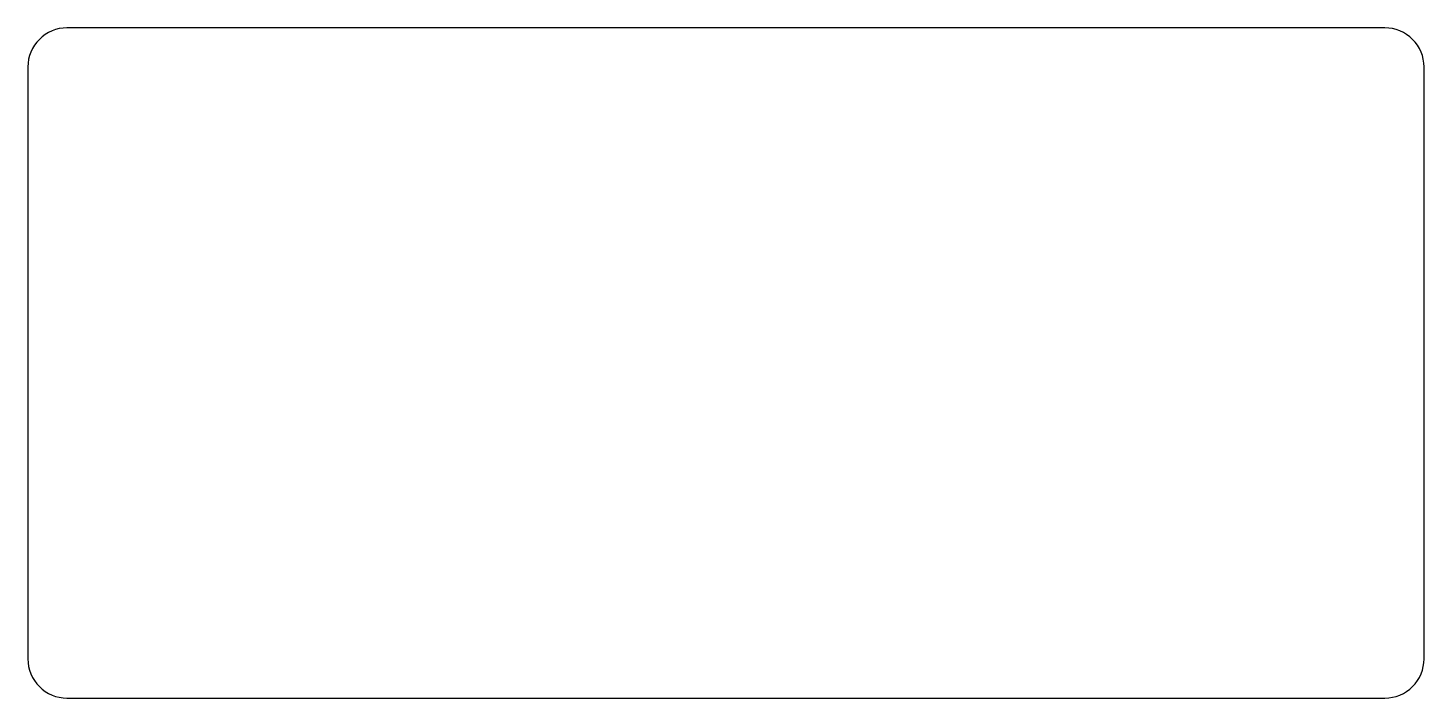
# Model space of a CAD drawing. Extents: x -52 to 73, y -27 to 33.
import ezdxf

# ---------------------------------------------------------------- set-up
doc = ezdxf.new("R2010")
doc.units = 0
doc.layers.get('0').update_dxf_attribs({"linetype": 'continuous'})

msp = doc.modelspace()

# ---------------------------------------------------------------- linework, layer by layer
at = {"color": 0}
msp.add_lwpolyline([(-48.46, -26.95), (69.54, -26.95, 0.414214), (73.04, -23.45), (73.04, 29.55, 0.414214), (69.54, 33.05), (-48.46, 33.05, 0.414214), (-51.96, 29.55), (-51.96, -23.45, 0.414214)], format="xyb", close=True, dxfattribs=at)

doc.saveas('drawing.dxf')
